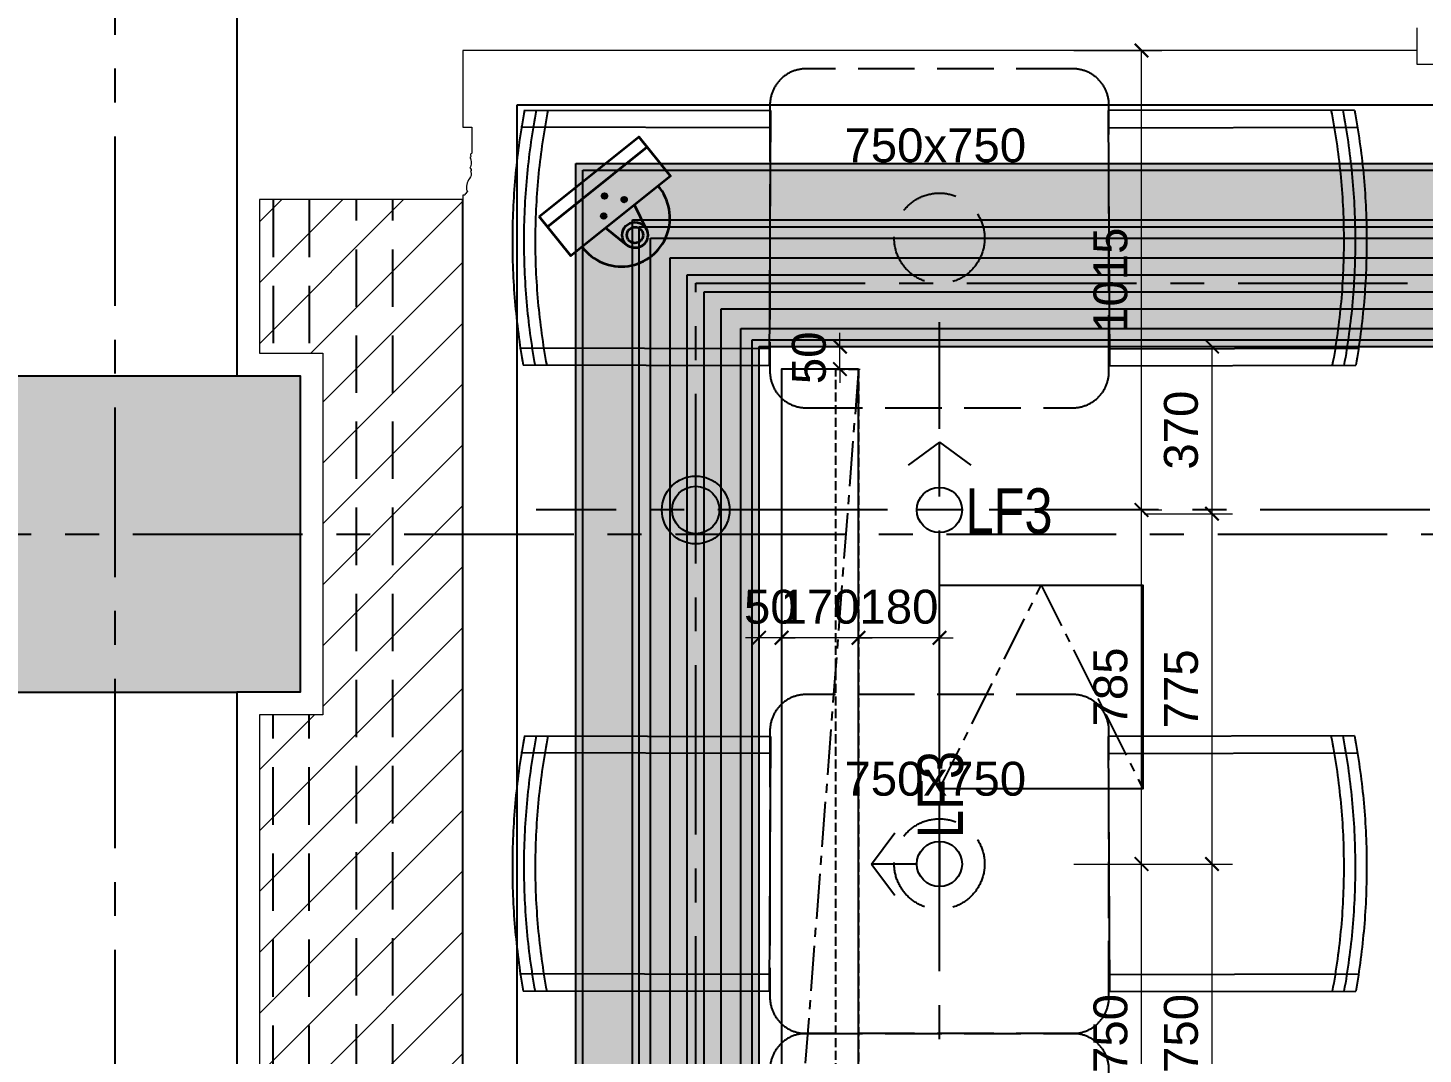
# Model space of a CAD drawing. Header units: millimetres. Extents: x -6033 to 120673, y -4970 to 90533.
# Drawn here: x 48168 to 51254, y 70069 to 72340 of the extents above; entities that cross this region are included whole.
import ezdxf
from ezdxf.enums import TextEntityAlignment as Align

# ---------------------------------------------------------------- set-up
doc = ezdxf.new("R2010")
doc.units = ezdxf.units.MM
for name, pattern in [('I-AR$0$CENTER', [2, 1.25, -0.25, 0.25, -0.25]), ('I-CEILING$0$CENTER', [2, 1.25, -0.25, 0.25, -0.25]), ('I-CEILING$0$DASH', [0.35, 0.25, -0.1]), ('I-PLAN$0$ACAD_ISO02W100', [15, 12, -3]), ('I-PLAN$0$DASH', [0.35, 0.25, -0.1]), ('I-PLAN$0$DASHED', [19.05, 12.7, -6.35]), ('I-PLAN$0$HIDDEN2', [0.1875, 0.125, -0.0625])]:
    doc.linetypes.add(name, pattern=pattern)
doc.layers.get('DefPoints').update_dxf_attribs({"color": 250})
for name, color, linetype, lineweight in [('_ACM-A-ANNO-DIMS-a', 2, 'Continuous', 18), ('_ACM-A-ANNO-DIMS-b', 2, 'Continuous', 18), ('I-AR$0$GZET_COL_GRID_1-200_轴线', 8, 'I-AR$0$CENTER', 25), ('I-AR$0$I-SCOPE', 252, 'Continuous', 35), ('I-CEILING$0$_ACM-A-DETL', 7, 'Continuous', 9), ('I-CEILING$0$_ACM-A-HACH', 251, 'Continuous', 9), ('I-CEILING$0$_ACM-E-EQMT-SECT', 3, 'Continuous', 35), ('I-PLAN$0$I-PL-WALL-FHINISH', 73, 'Continuous', 13)]:
    doc.layers.add(name, color=color, linetype=linetype, lineweight=lineweight)
for name, color, linetype in [('I-AR$0$A-LOL061W1', 252, 'Continuous'), ('I-AR$0$D-BASE-WALL', 4, 'Continuous'), ('I-CEILING$0$0-LIGHT-RC', 1, 'Continuous'), ('I-CEILING$0$0-LIGHT-TXT', 90, 'Continuous'), ('I-CEILING$0$EQUIP_喷头', 90, 'Continuous'), ('I-CEILING$0$I-GRID', 252, 'I-CEILING$0$CENTER'), ('I-CEILING$0$I-RCP', 2, 'Continuous'), ('I-CEILING$0$I-RCP-AIR', 64, 'Continuous'), ('I-CEILING$0$I-RCP-COVER', 10, 'Continuous'), ('I-PLAN$0$FURN', 1, 'Continuous'), ('I-PLAN$0$I-PL-FURN', 1, 'I-PLAN$0$DASH'), ('I-PLAN$0$I-PL-IDS-MILL', 40, 'Continuous'), ('I-PLAN$0$I-PL-LIGHT', 1, 'I-PLAN$0$HIDDEN2'), ('I-PLAN$0$P-平面活动家具', 1, 'Continuous')]:
    doc.layers.add(name, color=color, linetype=linetype)
doc.styles.add('_ACM-G-NOTES', font='arial.ttf')
doc.styles.add('I-CEILING$0$I-CEILING$0$ar', font='arial.ttf', dxfattribs={"width": 0.8})
doc.styles.add('I-CEILING$0$I-CEILING$0$I-CEILING$0$ar', font='arial.ttf', dxfattribs={"width": 0.8})
doc.styles.add('I-CEILING$0$黑体', font='simhei.ttf', dxfattribs={"height": 600})
doc.styles.add('I-PLAN$0$Arial', font='ARIALUNI.ttf')
doc.dimstyles.new('_ACM-DIM-A_30', dxfattribs={"dimscale": 30, "dimtxt": 2.5, "dimasz": 1, "dimexe": 1.5, "dimexo": 1, "dimgap": 1, "dimtad": 1, "dimdec": 0, "dimrnd": 5, "dimzin": 1, "dimdsep": 46, "dimtxsty": '_ACM-G-NOTES', "dimblk": 'ARCHTICK', "dimcen": 2.5, "dimclrd": 256, "dimclre": 256, "dimclrt": 256, "dimadec": 3, "dimazin": 0, "dimtfac": 1, "dimtdec": 0, "dimtix": 1, "dimtmove": 0, "dimatfit": 3, "dimldrblk": 'DOTSMALL', "dimfxl": 5, "dimfxlon": 1, "dimlwd": 18, "dimlwe": 18, "dimarcsym": 0})

# ---------------------------------------------------------------- blocks, each defined once
blk = doc.blocks.new('I-AR$0$海龙_1211170131')
at = {"layer": 'I-AR$0$GZET_COL_GRID_1-200_轴线', "ltscale": 300}
for p, q in [((48135, 86275), (48135, 59995)), ((-2225, 70995), (116415, 70995))]:
    blk.add_line(p, q, dxfattribs=at)
blk = doc.blocks.new('I-AR')
at = {"layer": 'I-AR$0$A-LOL061W1'}
blk.add_hatch(color=256, dxfattribs=at).paths.add_polyline_path([(48090, 71570), (47830, 71570), (47830, 70870), (48090, 70870), (48630, 70870), (48770, 70870), (48770, 71570), (48630, 71570)])
at = {"layer": 'I-AR$0$I-SCOPE'}
h = blk.add_hatch(dxfattribs=at)
h.set_pattern_fill('ANSI31', color=256, scale=200)
h.paths.add_polyline_path([(63300, 72640), (66630, 72640), (66630, 70889.4), (90600, 70890), (90600, 66390), (96650, 66390), (96650, 24876.4), (18340, 24876.4), (18340, 66390), (48090, 66390), (48090, 72640), (51400, 72640), (51400, 72649.9), (52869.5, 72649.9), (52869.5, 72640), (55240, 72640), (55240, 72790), (59460, 72790), (59460, 72640), (61830.5, 72640), (61830.5, 72649.9), (63300, 72649.9)], flags=16)
h.paths.add_polyline_path([(7330, 0), (7330, -1770), (11180, -1770), (11180, 0), (18450, 0), (18450, 2900), (27550, 2900), (27550, 18090), (37037.3, 18090), (37037.3, 17350), (96200, 17350), (96200, 18120), (114640, 18120), (114640, 84500), (0, 84500), (0, 0)])
at = {"layer": 'I-AR$0$D-BASE-WALL'}
for p, q in [((48630, 72640), (48630, 71570)), ((48090, 71570), (48630, 71570)), ((48090, 70870), (48630, 70870)), ((48630, 70870), (48630, 66390))]:
    blk.add_line(p, q, dxfattribs=at)
blk.add_lwpolyline([(48630, 71570), (48770, 71570), (48770, 70870), (48630, 70870)], dxfattribs=at)
at = {"layer": 'I-AR$0$GZET_COL_GRID_1-200_轴线'}
blk.add_blockref('I-AR$0$海龙_1211170131', (225, 225), dxfattribs=at)
blk = doc.blocks.new('I-PLAN$0$091116-BRASSERIE$0$Floor_03$0$Y_03_Floor$0$3rd-Floor-rest$0$A$C41AE3FBC')
at = {"layer": 'I-PLAN$0$I-PL-FURN', "ltscale": 500}
for p, q in [((-9.62, -6), (-9.62, 15.76)), ((9.62, -6.06), (9.62, 15.7))]:
    blk.add_line(p, q, dxfattribs=at)
blk.add_lwpolyline([(11.12, 15.38), (11.12, -6.06), (-11.12, -6), (-11.12, 15.44)], dxfattribs=at)
for centre, radius, start, end in [((-0.15, -45.9), 62.31, 79.5796, 100.1371), ((-0.15, -45.25), 60.66, 79.2974, 100.4193), ((-0.14, -44.6), 59.02, 78.9991, 100.7176)]:
    blk.add_arc(centre, radius, start, end, dxfattribs=at)
blk = doc.blocks.new('I-PLAN')
at = {"layer": 'I-PLAN$0$I-PL-FURN', "ltscale": 500}
for points in [[(49889.2, 71499.5), (50479.2, 71499.5, 0.414214), (50559.2, 71579.5), (50559.2, 72169.5, 0.414214), (50479.2, 72249.5), (49889.2, 72249.5, 0.414214), (49809.2, 72169.5), (49809.2, 71579.5, 0.414214)], [(49889.2, 70115), (50479.2, 70115, 0.414214), (50559.2, 70195), (50559.2, 70785, 0.414214), (50479.2, 70865), (49889.2, 70865, 0.414214), (49809.2, 70785), (49809.2, 70195, 0.414214)], [(49889.2, 69365), (50479.2, 69365, 0.414214), (50559.2, 69445), (50559.2, 70035, 0.414214), (50479.2, 70115), (49889.2, 70115, 0.414214), (49809.2, 70035), (49809.2, 69445, 0.414214)]]:
    blk.add_lwpolyline(points, format="xyb", close=True, dxfattribs=at)
at = {"layer": 'I-PLAN$0$I-PL-IDS-MILL'}
blk.add_lwpolyline([(49129.9, 66770), (49129.9, 71960)], dxfattribs=at)
at = {"layer": 'I-PLAN$0$I-PL-LIGHT', "linetype": 'I-PLAN$0$DASHED', "ltscale": 10}
for p, q in [((48709.8, 71960), (48709.8, 71620)), ((48789.8, 71960), (48789.8, 71620)), ((48894.8, 66770), (48894.8, 71960)), ((48974.8, 66770), (48974.8, 71960)), ((48709.8, 67910), (48709.8, 70820)), ((48789.8, 67910), (48789.8, 70820))]:
    blk.add_line(p, q, dxfattribs=at)
for centre in [(50184.2, 71874.5), (50184.2, 70490)]:
    blk.add_circle(centre, 100, dxfattribs=at)
at = {"layer": 'I-PLAN$0$I-PL-WALL-FHINISH'}
for points in [[(51240, 72340), (51240, 72260), (51297, 72260, -0.37825), (51301.8, 72263, 0.623496), (51306.5, 72265, 0.284819), (51330.4, 72265, 0.636149), (51337.5, 72263, 0.282378), (51349.8, 72263.5, -0.186128), (51378.1, 72272.1, 0.824383), (51384, 72273.1), (51386.4, 72273.1, -0.262247), (51390, 72276.1), (51390, 72280.1), (51400, 72280.1), (51400, 72649.9)], [(49130, 72290), (49130, 72120), (49150, 72120), (49150, 72063, 0.37825), (49147, 72058.2, -0.623496), (49145, 72053.5, -0.284819), (49145, 72029.6, -0.636149), (49147, 72022.5, -0.282378), (49146.5, 72010.2, 0.186128), (49137.9, 71981.9, -0.824383), (49136.9, 71976), (49136.9, 71973.6, 0.262247), (49133.9, 71970), (49129.9, 71970), (49129.9, 71960), (48680, 71960), (48680, 71620), (48820, 71620), (48820, 70820), (48680, 70820), (48680, 66770)]]:
    blk.add_lwpolyline(points, format="xyb", dxfattribs=at)
blk.add_lwpolyline([(51240, 72290), (49130, 72290)], dxfattribs=at)
at = {"layer": 'I-PLAN$0$P-平面活动家具', "yscale": 25.39999999990686}
for p, xscale, zscale, rotation in [((49656.1, 71874.9), 25.39999999990686, 25.39999999990686, 89.85835853881424), ((50712.4, 71874.9), -25.39999999990686, 25.39999999990687, 270.1416414611858), ((49656.1, 70490.4), 25.39999999990686, 25.39999999990686, 89.85835853881424), ((50712.4, 70490.4), -25.39999999990686, 25.39999999990687, 270.1416414611858)]:
    blk.add_blockref('I-PLAN$0$091116-BRASSERIE$0$Floor_03$0$Y_03_Floor$0$3rd-Floor-rest$0$A$C41AE3FBC', p, dxfattribs=dict(at, xscale=xscale, zscale=zscale, rotation=rotation))
at = {"layer": 'I-PLAN$0$FURN', "linetype": 'I-PLAN$0$ACAD_ISO02W100', "char_height": 75, "attachment_point": 1, "style": 'I-PLAN$0$Arial'}
for insert in [(49974, 72117.8), (49974, 70716.2)]:
    blk.add_mtext_dynamic_manual_height_columns('750x750', width=181404.2, gutter_width=600, heights=[131.5], dxfattribs=dict(at, insert=insert))
blk = doc.blocks.new('I-CEILING$0$K_09291619781205193186')
at = {"layer": 'I-CEILING$0$0-LIGHT-RC'}
for p, q in [((0, 150), (-69.1, 98.8)), ((0, 50), (0, 150)), ((0, 150), (69.1, 98.8)), ((50, 0), (-50, 0))]:
    blk.add_line(p, q, dxfattribs=at)
blk.add_circle((0, 0), 50, dxfattribs=at)
at = {"layer": 'I-CEILING$0$0-LIGHT-TXT', "style": 'I-CEILING$0$I-CEILING$0$ar', "width": 0.8}
blk.add_text('LF3', height=100, dxfattribs=at).set_placement((57.6, -52))
blk = doc.blocks.new('I-CEILING$0$I-CEILING$0$K_09291619781205193186')
at = {"layer": 'I-CEILING$0$0-LIGHT-RC'}
for p, q in [((0, 150), (-69.1, 98.8)), ((0, 50), (0, 150)), ((0, 150), (69.1, 98.8)), ((50, 0), (-50, 0))]:
    blk.add_line(p, q, dxfattribs=at)
blk.add_circle((0, 0), 50, dxfattribs=at)
at = {"layer": 'I-CEILING$0$0-LIGHT-TXT', "style": 'I-CEILING$0$I-CEILING$0$I-CEILING$0$ar', "width": 0.8}
blk.add_text('LF3', height=100, dxfattribs=at).set_placement((57.6, -52))
blk = doc.blocks.new('I-CEILING$0$K_1219103599')
at = {"layer": 'I-CEILING$0$I-RCP-AIR'}
blk.add_lwpolyline([(-225, 225), (225, 225), (225, -225), (-225, -225)], close=True, dxfattribs=at)
at = {"layer": 'I-CEILING$0$I-RCP-AIR', "linetype": 'I-CEILING$0$CENTER', "ltscale": 80}
blk.add_lwpolyline([(-225, -225), (0, 225), (225, -225)], dxfattribs=at)
blk = doc.blocks.new('I-CEILING$0$A$C81734cc7')
at = {"layer": 'I-CEILING$0$_ACM-A-DETL'}
h = blk.add_hatch(color=256, dxfattribs=at)
edge = h.paths.add_edge_path()
edge.add_arc((0, 0), 52.5, 0, 360)
for radius in [75, 52.5]:
    blk.add_circle((0, 0), radius)
blk = doc.blocks.new('I-CEILING$0$彩色半球摄像机')
for points in [[(-3.5, 14.8, 1), (7.2, 14.8, 1)], [(-32.5, -18.6, 1), (-21.8, -18.5, 1)], [(25.5, -18.6, 1), (36.2, -18.5, 1)]]:
    blk.add_hatch(color=256).paths.add_polyline_path(points)
for p, q in [((-139.3, 40.6), (142.9, 40.6)), ((-27.5, -100.9), (-40.5, -42)), ((28.2, -100.9), (41.2, -42))]:
    blk.add_line(p, q)
blk.add_lwpolyline([(-139.3, 69.8), (142.9, 69.8), (142.9, -42), (-139.3, -42)], close=True)
for centre, radius in [((1.8, 14.8), 5.37), ((-27.2, -18.5), 5.37), ((30.8, -18.5), 5.37), ((0.3, -94.7), 28.5), ((0.3, -94.7), 17.8)]:
    blk.add_circle(centre, radius)
blk.add_arc((0.3, -46.1), 107.7, 177.807, 2.193)
blk = doc.blocks.new('I-CEILING')
at = {"layer": 'I-CEILING$0$_ACM-A-HACH'}
h = blk.add_hatch(dxfattribs=at)
h.set_pattern_fill('AR-SAND', color=256, scale=2.5)
h.paths.add_polyline_path([(49785, 71635), (65255, 71635), (65255, 67095), (49785, 67095)], flags=16)
h.paths.add_polyline_path([(49380, 72040), (65660, 72040), (65660, 66690), (49380, 66690)])
h = blk.add_hatch(dxfattribs=at)
h.set_pattern_fill('ANSI31', color=256, scale=30)
h.set_pattern_definition([(45, (449664.61, 625379.94), (-67.351921, 67.351921), [])])
h.paths.add_polyline_path([(48680, 71620), (48820, 71620), (48820, 70820), (48680, 70820), (48679.9, 66770), (49129.9, 66770), (49130, 71960), (48680, 71960)])
blk.add_lwpolyline([(48680, 71620), (48820, 71620), (48820, 70820), (48680, 70820), (48679.9, 66770), (49129.9, 66770), (49130, 71960), (48680, 71960), (48680, 71620)], dxfattribs=at)
at = {"layer": 'I-CEILING$0$I-GRID', "ltscale": 300}
blk.add_line((50184.2, 67252.8), (50184.2, 71689), dxfattribs=at)
blk.add_lwpolyline([(49645, 71775), (65395, 71775), (65395, 66955), (49645, 66955)], close=True, dxfattribs=at)
blk.add_lwpolyline([(52469.1, 71273.4), (49292.3, 71273.4)], dxfattribs=at)
at = {"layer": 'I-CEILING$0$I-RCP'}
blk.add_lwpolyline([(49250, 72170), (65790, 72170), (65790, 66560), (49250, 66560)], close=True, dxfattribs=at)
at = {"layer": 'I-CEILING$0$I-RCP-AIR'}
for points in [[(49701.3, 71718.7), (65338.7, 71718.7), (65338.7, 67011.3), (49701.3, 67011.3)], [(49745, 71675), (65295, 71675), (65295, 67055), (49745, 67055)]]:
    blk.add_lwpolyline(points, close=True, dxfattribs=at)
at = {"layer": 'I-CEILING$0$I-RCP-AIR', "linetype": 'I-CEILING$0$CENTER', "ltscale": 80}
blk.add_lwpolyline([(50005, 71585), (49835, 69365), (50005, 67145)], dxfattribs=at)
at = {"layer": 'I-CEILING$0$I-RCP-AIR', "color": 8, "linetype": 'I-CEILING$0$DASH', "ltscale": 80}
blk.add_lwpolyline([(49955, 71585), (50005, 71585), (50005, 67145), (49955, 67145)], close=True, dxfattribs=at)
at = {"layer": 'I-CEILING$0$I-RCP-COVER'}
for points in [[(49380, 72040), (65660, 72040), (65660, 66690), (49380, 66690)], [(49395, 72025), (65645, 72025), (65645, 66705), (49395, 66705)], [(49505, 71915), (65535, 71915), (65535, 66815), (49505, 66815)], [(49520, 71900), (65520, 71900), (65520, 66830), (49520, 66830)], [(49770, 71650), (65270, 71650), (65270, 67080), (49770, 67080)], [(49785, 71635), (65255, 71635), (65255, 67095), (49785, 67095)], [(50005, 71585), (49835, 71585), (49835, 67145), (50005, 67145)]]:
    blk.add_lwpolyline(points, close=True, dxfattribs=at)
for name, p in [('I-CEILING$0$I-CEILING$0$K_09291619781205193186', (50184.2, 71273.4)), ('I-CEILING$0$K_1219103599', (50409.2, 70881.7))]:
    blk.add_blockref(name, p)
at = {"rotation": 90}
blk.add_blockref('I-CEILING$0$K_09291619781205193186', (50184.2, 70490), dxfattribs=at)
at = {"layer": 'I-CEILING$0$EQUIP_喷头'}
blk.add_blockref('I-CEILING$0$A$C81734cc7', (49645, 71273.4), dxfattribs=at)
at = {"layer": 'I-CEILING$0$I-RCP-AIR', "style": 'I-CEILING$0$黑体'}
for tag, p in [('R', (61966.4, 71748.9)), ('R', (61966.4, 66925.2)), ('R', (51736.1, 63924.8)), ('R', (62976.1, 63924.8)), ('S', (56433.6, 63065))]:
    blk.add_attdef(tag, text='', height=100, dxfattribs=at).set_placement(p, align=Align.MIDDLE_CENTER)
at = {"layer": 'I-CEILING$0$_ACM-E-EQMT-SECT', "rotation": 38.74706409752741}
blk.add_blockref('I-CEILING$0$彩色半球摄像机', (49451.1, 71955.3), dxfattribs=at)
at = {"layer": 'I-CEILING$0$I-RCP-AIR'}
for points in [[(49545, 71875), (65495, 71875), (65495, 66855), (49545, 66855)], [(49588.7, 71831.3), (65451.3, 71831.3), (65451.3, 66898.7), (49588.7, 66898.7)], [(49626.3, 71793.7), (65413.7, 71793.7), (65413.7, 66936.3), (49626.3, 66936.3)], [(49663.8, 71756.2), (65376.2, 71756.2), (65376.2, 66973.8), (49663.8, 66973.8)]]:
    blk.add_lwpolyline(points, close=True, dxfattribs=at)
blk = doc.blocks.new('_ArchTick')
at = {"color": 2, "linetype": 'ByBlock', "const_width": 0.15}
blk.add_lwpolyline([(-0.5, -0.5), (0.5, 0.5)], dxfattribs=at)
blk = doc.blocks.new('*D227')
at = {"layer": '_ACM-A-ANNO-DIMS-a', "lineweight": 18, "transparency": 16777216}
for p, q in [((50481.2, 72290), (50676.2, 72290)), ((50631.2, 71273.4), (50631.2, 72290)), ((50481.2, 71273.4), (50676.2, 71273.4))]:
    blk.add_line(p, q, dxfattribs=at)
at = {"layer": 'DefPoints', "color": 0, "transparency": 16777216}
for p in [(50138.6, 72290), (50631.2, 72290), (50184.2, 71273.4)]:
    blk.add_point(p, dxfattribs=at)
at = {"layer": '_ACM-A-ANNO-DIMS-a', "lineweight": 18, "transparency": 16777216, "xscale": 30, "yscale": 30, "zscale": 30}
for p, rotation in [((50631.2, 72290), 90), ((50631.2, 71273.4), 270)]:
    blk.add_blockref('_ArchTick', p, dxfattribs=dict(at, rotation=rotation))
at = {"layer": '_ACM-A-ANNO-DIMS-a', "transparency": 16777216, "insert": (50562.9, 71781.7), "char_height": 75, "attachment_point": 5, "rotation": 90, "style": '_ACM-G-NOTES'}
blk.add_mtext('1015', dxfattribs=at)
blk = doc.blocks.new('_DotSmall')
at = {"color": 0, "linetype": 'ByBlock', "const_width": 0.5}
blk.add_lwpolyline([(-0.0625, 0, 1), (0.0625, 0, 1)], format="xyb", close=True, dxfattribs=at)
blk = doc.blocks.new('*D269')
at = {"layer": '_ACM-A-ANNO-DIMS-b', "lineweight": 18, "transparency": 16777216}
for p, q in [((50637.2, 71265), (50832.2, 71265)), ((50787.2, 70490), (50787.2, 71265)), ((50637.2, 70490), (50832.2, 70490))]:
    blk.add_line(p, q, dxfattribs=at)
at = {"layer": 'DefPoints', "color": 0, "transparency": 16777216}
for p in [(50201.4, 71265), (50787.2, 71265), (50201.4, 70490)]:
    blk.add_point(p, dxfattribs=at)
at = {"layer": '_ACM-A-ANNO-DIMS-b', "lineweight": 18, "transparency": 16777216, "xscale": 30, "yscale": 30, "zscale": 30}
for p, rotation in [((50787.2, 71265), 90), ((50787.2, 70490), 270)]:
    blk.add_blockref('_ArchTick', p, dxfattribs=dict(at, rotation=rotation))
at = {"layer": '_ACM-A-ANNO-DIMS-b', "transparency": 16777216, "insert": (50719, 70877.5), "char_height": 75, "attachment_point": 5, "rotation": 90, "style": '_ACM-G-NOTES'}
blk.add_mtext('775', dxfattribs=at)
blk = doc.blocks.new('*D276')
at = {"layer": '_ACM-A-ANNO-DIMS-b', "lineweight": 18, "transparency": 16777216}
for p, q in [((50637.2, 71635), (50832.2, 71635)), ((50787.2, 71265), (50787.2, 71635)), ((50637.2, 71265), (50832.2, 71265))]:
    blk.add_line(p, q, dxfattribs=at)
at = {"layer": 'DefPoints', "color": 0, "transparency": 16777216}
for p in [(50201.4, 71635), (50787.2, 71635), (50201.4, 71265)]:
    blk.add_point(p, dxfattribs=at)
at = {"layer": '_ACM-A-ANNO-DIMS-b', "lineweight": 18, "transparency": 16777216, "xscale": 30, "yscale": 30, "zscale": 30}
for p, rotation in [((50787.2, 71635), 90), ((50787.2, 71265), 270)]:
    blk.add_blockref('_ArchTick', p, dxfattribs=dict(at, rotation=rotation))
at = {"layer": '_ACM-A-ANNO-DIMS-b', "transparency": 16777216, "insert": (50718.9, 71450), "char_height": 75, "attachment_point": 5, "rotation": 90, "style": '_ACM-G-NOTES'}
blk.add_mtext('370', dxfattribs=at)
blk = doc.blocks.new('*D230')
at = {"layer": '_ACM-A-ANNO-DIMS-a', "lineweight": 18, "transparency": 16777216}
for p, q in [((50481.2, 71273.4), (50676.2, 71273.4)), ((50631.2, 70490), (50631.2, 71273.4)), ((50481.2, 70490), (50676.2, 70490))]:
    blk.add_line(p, q, dxfattribs=at)
at = {"layer": 'DefPoints', "color": 0, "transparency": 16777216}
for p in [(50184.2, 71273.4), (50631.2, 71273.4), (50150.3, 70490)]:
    blk.add_point(p, dxfattribs=at)
at = {"layer": '_ACM-A-ANNO-DIMS-a', "lineweight": 18, "transparency": 16777216, "xscale": 30, "yscale": 30, "zscale": 30}
for p, rotation in [((50631.2, 71273.4), 90), ((50631.2, 70490), 270)]:
    blk.add_blockref('_ArchTick', p, dxfattribs=dict(at, rotation=rotation))
at = {"layer": '_ACM-A-ANNO-DIMS-a', "transparency": 16777216, "insert": (50562.9, 70881.7), "char_height": 75, "attachment_point": 5, "rotation": 90, "style": '_ACM-G-NOTES'}
blk.add_mtext('785', dxfattribs=at)
blk = doc.blocks.new('*D231')
at = {"layer": '_ACM-A-ANNO-DIMS-a', "lineweight": 18, "transparency": 16777216}
for p, q in [((50481.2, 70490), (50676.2, 70490)), ((50631.2, 69740), (50631.2, 70490)), ((50481.2, 69740), (50676.2, 69740))]:
    blk.add_line(p, q, dxfattribs=at)
at = {"layer": 'DefPoints', "color": 0, "transparency": 16777216}
for p in [(50150.3, 70490), (50631.2, 70490), (50161.6, 69740)]:
    blk.add_point(p, dxfattribs=at)
at = {"layer": '_ACM-A-ANNO-DIMS-a', "lineweight": 18, "transparency": 16777216, "xscale": 30, "yscale": 30, "zscale": 30}
for p, rotation in [((50631.2, 70490), 90), ((50631.2, 69740), 270)]:
    blk.add_blockref('_ArchTick', p, dxfattribs=dict(at, rotation=rotation))
at = {"layer": '_ACM-A-ANNO-DIMS-a', "transparency": 16777216, "insert": (50562.9, 70115), "char_height": 75, "attachment_point": 5, "rotation": 90, "style": '_ACM-G-NOTES'}
blk.add_mtext('750', dxfattribs=at)
blk = doc.blocks.new('*D268')
at = {"layer": '_ACM-A-ANNO-DIMS-b', "lineweight": 18, "transparency": 16777216}
for p, q in [((50637.2, 70490), (50832.2, 70490)), ((50787.2, 69740), (50787.2, 70490)), ((50637.2, 69740), (50832.2, 69740))]:
    blk.add_line(p, q, dxfattribs=at)
at = {"layer": 'DefPoints', "color": 0, "transparency": 16777216}
for p in [(50201.4, 70490), (50787.2, 70490), (50201.4, 69740)]:
    blk.add_point(p, dxfattribs=at)
at = {"layer": '_ACM-A-ANNO-DIMS-b', "lineweight": 18, "transparency": 16777216, "xscale": 30, "yscale": 30, "zscale": 30}
for p, rotation in [((50787.2, 70490), 90), ((50787.2, 69740), 270)]:
    blk.add_blockref('_ArchTick', p, dxfattribs=dict(at, rotation=rotation))
at = {"layer": '_ACM-A-ANNO-DIMS-b', "transparency": 16777216, "insert": (50718.9, 70115), "char_height": 75, "attachment_point": 5, "rotation": 90, "style": '_ACM-G-NOTES'}
blk.add_mtext('750', dxfattribs=at)
blk = doc.blocks.new('*D248')
at = {"layer": '_ACM-A-ANNO-DIMS-b', "lineweight": 18, "transparency": 16777216}
for p, q in [((50005, 71140.5), (50005, 70945.5)), ((50184.2, 71140.5), (50184.2, 70945.5)), ((50005, 70990.5), (49975, 70990.5)), ((50184.2, 70990.5), (50005, 70990.5)), ((50184.2, 70990.5), (50214.2, 70990.5))]:
    blk.add_line(p, q, dxfattribs=at)
at = {"layer": 'DefPoints', "color": 0, "transparency": 16777216}
for p in [(50005, 71273.4), (50184.2, 71273.4), (50005, 70990.5)]:
    blk.add_point(p, dxfattribs=at)
at = {"layer": '_ACM-A-ANNO-DIMS-b', "lineweight": 18, "transparency": 16777216, "xscale": 30, "yscale": 30, "zscale": 30}
blk.add_blockref('_ArchTick', (50005, 70990.5), dxfattribs=at)
at = {"layer": '_ACM-A-ANNO-DIMS-b', "lineweight": 18, "transparency": 16777216, "xscale": 30, "yscale": 30, "zscale": 30, "rotation": 180}
blk.add_blockref('_ArchTick', (50184.2, 70990.5), dxfattribs=at)
at = {"layer": '_ACM-A-ANNO-DIMS-b', "transparency": 16777216, "insert": (50094.6, 71058.8), "char_height": 75, "attachment_point": 5, "style": '_ACM-G-NOTES'}
blk.add_mtext('180', dxfattribs=at)
blk = doc.blocks.new('*D249')
at = {"layer": '_ACM-A-ANNO-DIMS-b', "lineweight": 18, "transparency": 16777216}
for p, q in [((49835, 71140.5), (49835, 70945.5)), ((50005, 71140.5), (50005, 70945.5)), ((49835, 70990.5), (49805, 70990.5)), ((50005, 70990.5), (49835, 70990.5)), ((50005, 70990.5), (50035, 70990.5))]:
    blk.add_line(p, q, dxfattribs=at)
at = {"layer": 'DefPoints', "color": 0, "transparency": 16777216}
for p in [(49835, 71273.4), (50005, 71273.4), (49835, 70990.5)]:
    blk.add_point(p, dxfattribs=at)
at = {"layer": '_ACM-A-ANNO-DIMS-b', "lineweight": 18, "transparency": 16777216, "xscale": 30, "yscale": 30, "zscale": 30}
blk.add_blockref('_ArchTick', (49835, 70990.5), dxfattribs=at)
at = {"layer": '_ACM-A-ANNO-DIMS-b', "lineweight": 18, "transparency": 16777216, "xscale": 30, "yscale": 30, "zscale": 30, "rotation": 180}
blk.add_blockref('_ArchTick', (50005, 70990.5), dxfattribs=at)
at = {"layer": '_ACM-A-ANNO-DIMS-b', "transparency": 16777216, "insert": (49920, 71058.8), "char_height": 75, "attachment_point": 5, "style": '_ACM-G-NOTES'}
blk.add_mtext('170', dxfattribs=at)
blk = doc.blocks.new('*D250')
at = {"layer": '_ACM-A-ANNO-DIMS-b', "lineweight": 18, "transparency": 16777216}
for p, q in [((49785, 71140.5), (49785, 70945.5)), ((49835, 71140.5), (49835, 70945.5)), ((49785, 70990.5), (49755, 70990.5)), ((49835, 70990.5), (49785, 70990.5)), ((49835, 70990.5), (49865, 70990.5))]:
    blk.add_line(p, q, dxfattribs=at)
at = {"layer": 'DefPoints', "color": 0, "transparency": 16777216}
for p in [(49785, 71273.4), (49835, 71273.4), (49785, 70990.5)]:
    blk.add_point(p, dxfattribs=at)
at = {"layer": '_ACM-A-ANNO-DIMS-b', "lineweight": 18, "transparency": 16777216, "xscale": 30, "yscale": 30, "zscale": 30}
blk.add_blockref('_ArchTick', (49785, 70990.5), dxfattribs=at)
at = {"layer": '_ACM-A-ANNO-DIMS-b', "lineweight": 18, "transparency": 16777216, "xscale": 30, "yscale": 30, "zscale": 30, "rotation": 180}
blk.add_blockref('_ArchTick', (49835, 70990.5), dxfattribs=at)
at = {"layer": '_ACM-A-ANNO-DIMS-b', "transparency": 16777216, "insert": (49810, 71058.8), "char_height": 75, "attachment_point": 5, "style": '_ACM-G-NOTES'}
blk.add_mtext('50', dxfattribs=at)
blk = doc.blocks.new('*D252')
at = {"layer": '_ACM-A-ANNO-DIMS-b', "lineweight": 18, "transparency": 16777216}
for p, q in [((49964, 71635), (49964, 71665)), ((49865, 71635), (50009, 71635)), ((49964, 71585), (49964, 71635)), ((49865, 71585), (50009, 71585)), ((49964, 71585), (49964, 71555))]:
    blk.add_line(p, q, dxfattribs=at)
at = {"layer": 'DefPoints', "color": 0, "transparency": 16777216}
for p in [(49835, 71635), (49964, 71635), (49835, 71585)]:
    blk.add_point(p, dxfattribs=at)
at = {"layer": '_ACM-A-ANNO-DIMS-b', "lineweight": 18, "transparency": 16777216, "xscale": 30, "yscale": 30, "zscale": 30}
for p, rotation in [((49964, 71635), 270), ((49964, 71585), 90)]:
    blk.add_blockref('_ArchTick', p, dxfattribs=dict(at, rotation=rotation))
at = {"layer": '_ACM-A-ANNO-DIMS-b', "transparency": 16777216, "insert": (49895.7, 71610), "char_height": 75, "attachment_point": 5, "rotation": 90, "style": '_ACM-G-NOTES'}
blk.add_mtext('50', dxfattribs=at)

msp = doc.modelspace()

# ---------------------------------------------------------------- block references
for name in ['I-AR', 'I-PLAN']:
    msp.add_blockref(name, (0, 0))

# ---------------------------------------------------------------- next in the draw order: block references
msp.add_blockref('I-CEILING', (0, 0))

# ---------------------------------------------------------------- next in the draw order: dimensions: what is measured, and where the dimension line sits
at = {"layer": '_ACM-A-ANNO-DIMS-a'}
for base, p1, p2, picture, middle in [((50631.2, 72290), (50184.2, 71273.4), (50138.6, 72290), '*D227', (50562.9, 71781.7)), ((50631.2, 71273.4), (50150.3, 70490), (50184.2, 71273.4), '*D230', (50562.9, 70881.7)), ((50631.2, 70490), (50161.6, 69740), (50150.3, 70490), '*D231', (50562.9, 70115))]:
    dim = msp.add_linear_dim(base=base, p1=p1, p2=p2, angle=90, dimstyle='_ACM-DIM-A_30', override={"dimzin": 8}, dxfattribs=at)
    dim.commit()
    dim.dimension.update_dxf_attribs({"geometry": picture, "text_midpoint": middle})
at = {"layer": '_ACM-A-ANNO-DIMS-b'}
for base, p1, p2, picture, middle in [((49964, 71635), (49835, 71585), (49835, 71635), '*D252', (49895.7, 71610)), ((50787.2, 71635), (50201.4, 71265), (50201.4, 71635), '*D276', (50718.9, 71450)), ((50787.2, 71265), (50201.4, 70490), (50201.4, 71265), '*D269', (50719, 70877.5)), ((50787.2, 70490), (50201.4, 69740), (50201.4, 70490), '*D268', (50718.9, 70115))]:
    dim = msp.add_linear_dim(base=base, p1=p1, p2=p2, angle=90, dimstyle='_ACM-DIM-A_30', override={"dimzin": 8}, dxfattribs=at)
    dim.commit()
    dim.dimension.update_dxf_attribs({"geometry": picture, "text_midpoint": middle})
for base, p1, p2, picture, middle in [((49785, 70990.5), (49835, 71273.4), (49785, 71273.4), '*D250', (49810, 71058.8)), ((49835, 70990.5), (50005, 71273.4), (49835, 71273.4), '*D249', (49920, 71058.8)), ((50005, 70990.5), (50184.2, 71273.4), (50005, 71273.4), '*D248', (50094.6, 71058.8))]:
    dim = msp.add_linear_dim(base=base, p1=p1, p2=p2, dimstyle='_ACM-DIM-A_30', override={"dimzin": 8}, dxfattribs=at)
    dim.commit()
    dim.dimension.update_dxf_attribs({"geometry": picture, "text_midpoint": middle})

doc.saveas('drawing.dxf')
